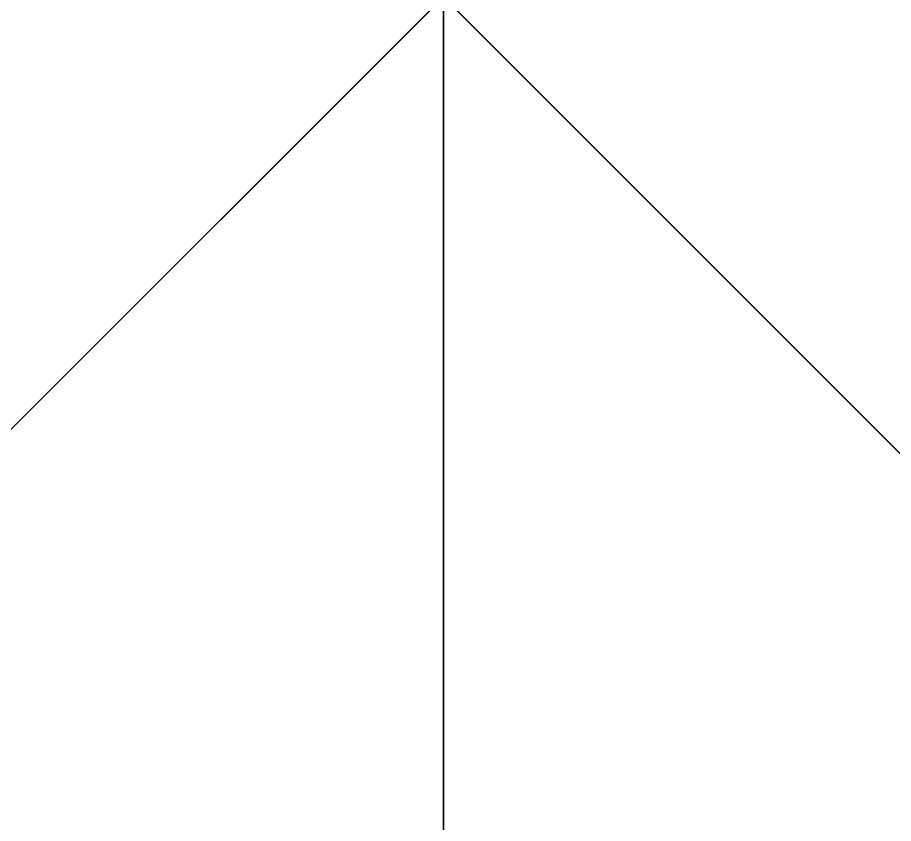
# Model space of a CAD drawing. Header units: metres. Extents: x 0 to 810, y 0 to 745.
# Drawn here: x 0.673 to 1.346, y 3.365 to 3.984 of the extents above; entities that cross this region are included whole.
import ezdxf

# ---------------------------------------------------------------- set-up
doc = ezdxf.new("R2010")
doc.units = ezdxf.units.M
doc.layers.add('forest', color=7, linetype='Continuous')
doc.layers.add('forestfragmentation', color=7, linetype='Continuous')

msp = doc.modelspace()

# ---------------------------------------------------------------- linework, layer by layer
at = {"layer": 'forest', "color": 162}
msp.add_lwpolyline([(2, 0), (3, 0), (4, 1), (5, 1), (6, 2), (6, 3), (3, 6), (2, 5), (2, 4), (1, 3), (1, 5), (0, 6), (0, 63), (63, 63)], dxfattribs=at)
msp.add_lwpolyline([(2, 0), (3, 0), (4, 1), (5, 1), (6, 2), (6, 3), (3, 6), (2, 5), (2, 4), (1, 3), (1, 5), (0, 6), (0, 63), (63, 63)], dxfattribs=at)
msp.add_lwpolyline([(2, 0), (3, 0), (4, 1), (5, 1), (6, 2), (6, 3), (3, 6), (2, 5), (2, 4), (1, 3), (1, 5), (0, 6), (0, 63), (63, 63)], dxfattribs=at)
msp.add_lwpolyline([(2, 0), (3, 0), (4, 1), (5, 1), (6, 2), (6, 3), (3, 6), (2, 5), (2, 4), (1, 3), (1, 5), (0, 6), (0, 63), (63, 63)], dxfattribs=at)
at = {"layer": 'forest', "color": 119}
msp.add_lwpolyline([(0, 0), (0, 3), (1, 4), (0, 5), (0, 9), (2, 9), (4, 11), (4, 12), (2, 14), (0, 14), (0, 63), (63, 63)], dxfattribs=at)
msp.add_lwpolyline([(0, 0), (0, 3), (1, 4), (0, 5), (0, 9), (2, 9), (4, 11), (4, 12), (2, 14), (0, 14), (0, 63), (63, 63)], dxfattribs=at)
msp.add_lwpolyline([(0, 0), (0, 3), (1, 4), (0, 5), (0, 9), (2, 9), (4, 11), (4, 12), (2, 14), (0, 14), (0, 63), (63, 63)], dxfattribs=at)
msp.add_lwpolyline([(0, 0), (0, 3), (1, 4), (0, 5), (0, 9), (2, 9), (4, 11), (4, 12), (2, 14), (0, 14), (0, 63), (63, 63)], dxfattribs=at)
at = {"layer": 'forest', "color": 177}
for points in [[(0, 0), (0, 4), (1, 4), (1, 3), (3, 1), (4, 1), (6, 3), (6, 14), (7, 15), (7, 17), (8, 18), (5, 21), (2, 21), (1, 22), (0, 22), (0, 25), (1, 25), (3, 27), (3, 28), (2, 29), (1, 29), (0, 28), (0, 27), (0, 40)], [(0, 0), (0, 4), (1, 4), (1, 3), (3, 1), (4, 1), (6, 3), (6, 14), (7, 15), (7, 17), (8, 18), (5, 21), (2, 21), (1, 22), (0, 22), (0, 25), (1, 25), (3, 27), (3, 28), (2, 29), (1, 29), (0, 28), (0, 27), (0, 40)], [(0, 0), (0, 4), (1, 4), (1, 3), (3, 1), (4, 1), (6, 3), (6, 14), (7, 15), (7, 17), (8, 18), (5, 21), (2, 21), (1, 22), (0, 22), (0, 25), (1, 25), (3, 27), (3, 28), (2, 29), (1, 29), (0, 28), (0, 27), (0, 40)], [(0, 0), (0, 4), (1, 4), (1, 3), (3, 1), (4, 1), (6, 3), (6, 14), (7, 15), (7, 17), (8, 18), (5, 21), (2, 21), (1, 22), (0, 22), (0, 25), (1, 25), (3, 27), (3, 28), (2, 29), (1, 29), (0, 28), (0, 27), (0, 40)], [(10, 2), (6, 2), (6, 4), (7, 5), (7, 6), (6, 7), (5, 6), (3, 6), (3, 8), (2, 9), (1, 8), (1, 1), (2, 0), (4, 0), (0, 0)], [(10, 2), (6, 2), (6, 4), (7, 5), (7, 6), (6, 7), (5, 6), (3, 6), (3, 8), (2, 9), (1, 8), (1, 1), (2, 0), (4, 0), (0, 0)], [(10, 2), (6, 2), (6, 4), (7, 5), (7, 6), (6, 7), (5, 6), (3, 6), (3, 8), (2, 9), (1, 8), (1, 1), (2, 0), (4, 0), (0, 0)], [(10, 2), (6, 2), (6, 4), (7, 5), (7, 6), (6, 7), (5, 6), (3, 6), (3, 8), (2, 9), (1, 8), (1, 1), (2, 0), (4, 0), (0, 0)]]:
    msp.add_lwpolyline(points, dxfattribs=at)
at = {"layer": 'forest', "color": 114}
msp.add_lwpolyline([(0, 0), (0, 3), (1, 4), (2, 3), (3, 4), (3, 8), (2, 9), (1, 9), (0, 8), (0, 7), (0, 34), (6, 34), (7, 35), (8, 35), (9, 36), (10, 36), (11, 37)], dxfattribs=at)
msp.add_lwpolyline([(0, 0), (0, 3), (1, 4), (2, 3), (3, 4), (3, 8), (2, 9), (1, 9), (0, 8), (0, 7), (0, 34), (6, 34), (7, 35), (8, 35), (9, 36), (10, 36), (11, 37)], dxfattribs=at)
msp.add_lwpolyline([(0, 0), (0, 3), (1, 4), (2, 3), (3, 4), (3, 8), (2, 9), (1, 9), (0, 8), (0, 7), (0, 34), (6, 34), (7, 35), (8, 35), (9, 36), (10, 36), (11, 37)], dxfattribs=at)
msp.add_lwpolyline([(0, 0), (0, 3), (1, 4), (2, 3), (3, 4), (3, 8), (2, 9), (1, 9), (0, 8), (0, 7), (0, 34), (6, 34), (7, 35), (8, 35), (9, 36), (10, 36), (11, 37)], dxfattribs=at)
at = {"layer": 'forest', "color": 157}
msp.add_lwpolyline([(0, 0), (0, 2), (1, 2), (2, 3), (1, 4), (0, 4), (0, 8), (2, 8), (6, 12), (5, 13), (5, 14), (3, 16), (2, 16), (1, 17), (1, 19)], dxfattribs=at)
msp.add_lwpolyline([(0, 0), (0, 2), (1, 2), (2, 3), (1, 4), (0, 4), (0, 8), (2, 8), (6, 12), (5, 13), (5, 14), (3, 16), (2, 16), (1, 17), (1, 19)], dxfattribs=at)
msp.add_lwpolyline([(0, 0), (0, 2), (1, 2), (2, 3), (1, 4), (0, 4), (0, 8), (2, 8), (6, 12), (5, 13), (5, 14), (3, 16), (2, 16), (1, 17), (1, 19)], dxfattribs=at)
msp.add_lwpolyline([(0, 0), (0, 2), (1, 2), (2, 3), (1, 4), (0, 4), (0, 8), (2, 8), (6, 12), (5, 13), (5, 14), (3, 16), (2, 16), (1, 17), (1, 19)], dxfattribs=at)
at = {"layer": 'forest', "color": 111}
msp.add_lwpolyline([(24, 11), (21, 11), (19, 13), (18, 13), (17, 12), (17, 11), (16, 11), (15, 12), (14, 12), (13, 11), (12, 11), (9, 8), (8, 8), (7, 7), (4, 7), (1, 4), (3, 2), (3, 1), (2, 0), (0, 0)], dxfattribs=at)
msp.add_lwpolyline([(24, 11), (21, 11), (19, 13), (18, 13), (17, 12), (17, 11), (16, 11), (15, 12), (14, 12), (13, 11), (12, 11), (9, 8), (8, 8), (7, 7), (4, 7), (1, 4), (3, 2), (3, 1), (2, 0), (0, 0)], dxfattribs=at)
msp.add_lwpolyline([(24, 11), (21, 11), (19, 13), (18, 13), (17, 12), (17, 11), (16, 11), (15, 12), (14, 12), (13, 11), (12, 11), (9, 8), (8, 8), (7, 7), (4, 7), (1, 4), (3, 2), (3, 1), (2, 0), (0, 0)], dxfattribs=at)
msp.add_lwpolyline([(24, 11), (21, 11), (19, 13), (18, 13), (17, 12), (17, 11), (16, 11), (15, 12), (14, 12), (13, 11), (12, 11), (9, 8), (8, 8), (7, 7), (4, 7), (1, 4), (3, 2), (3, 1), (2, 0), (0, 0)], dxfattribs=at)
at = {"layer": 'forest', "color": 105}
msp.add_lwpolyline([(0, 3), (0, 9), (2, 7), (3, 7), (4, 8), (10, 8), (11, 7), (13, 7), (14, 6), (14, 4), (13, 4), (12, 3), (11, 3), (10, 4), (5, 4), (4, 5), (2, 5), (0, 3)], dxfattribs=at)
msp.add_lwpolyline([(0, 3), (0, 9), (2, 7), (3, 7), (4, 8), (10, 8), (11, 7), (13, 7), (14, 6), (14, 4), (13, 4), (12, 3), (11, 3), (10, 4), (5, 4), (4, 5), (2, 5), (0, 3)], dxfattribs=at)
msp.add_lwpolyline([(0, 3), (0, 9), (2, 7), (3, 7), (4, 8), (10, 8), (11, 7), (13, 7), (14, 6), (14, 4), (13, 4), (12, 3), (11, 3), (10, 4), (5, 4), (4, 5), (2, 5), (0, 3)], dxfattribs=at)
msp.add_lwpolyline([(0, 3), (0, 9), (2, 7), (3, 7), (4, 8), (10, 8), (11, 7), (13, 7), (14, 6), (14, 4), (13, 4), (12, 3), (11, 3), (10, 4), (5, 4), (4, 5), (2, 5), (0, 3)], dxfattribs=at)
at = {"layer": 'forestfragmentation', "color": 98}
for points in [[(2, 2), (2, 3), (1, 4), (0, 4), (0, 9), (2, 11), (5, 8), (6, 8), (6, 3), (5, 2), (2, 2)], [(2, 2), (2, 3), (1, 4), (0, 4), (0, 9), (2, 11), (5, 8), (6, 8), (6, 3), (5, 2), (2, 2)], [(2, 2), (2, 3), (1, 4), (0, 4), (0, 9), (2, 11), (5, 8), (6, 8), (6, 3), (5, 2), (2, 2)], [(2, 2), (2, 3), (1, 4), (0, 4), (0, 9), (2, 11), (5, 8), (6, 8), (6, 3), (5, 2), (2, 2)], [(0, 0), (0, 3), (3, 6), (4, 6), (5, 5), (5, 4), (4, 3), (4, 2), (2, 0), (0, 0)], [(0, 0), (0, 3), (3, 6), (4, 6), (5, 5), (5, 4), (4, 3), (4, 2), (2, 0), (0, 0)], [(0, 0), (0, 3), (3, 6), (4, 6), (5, 5), (5, 4), (4, 3), (4, 2), (2, 0), (0, 0)], [(0, 0), (0, 3), (3, 6), (4, 6), (5, 5), (5, 4), (4, 3), (4, 2), (2, 0), (0, 0)]]:
    msp.add_lwpolyline(points, dxfattribs=at)

doc.saveas('drawing.dxf')
